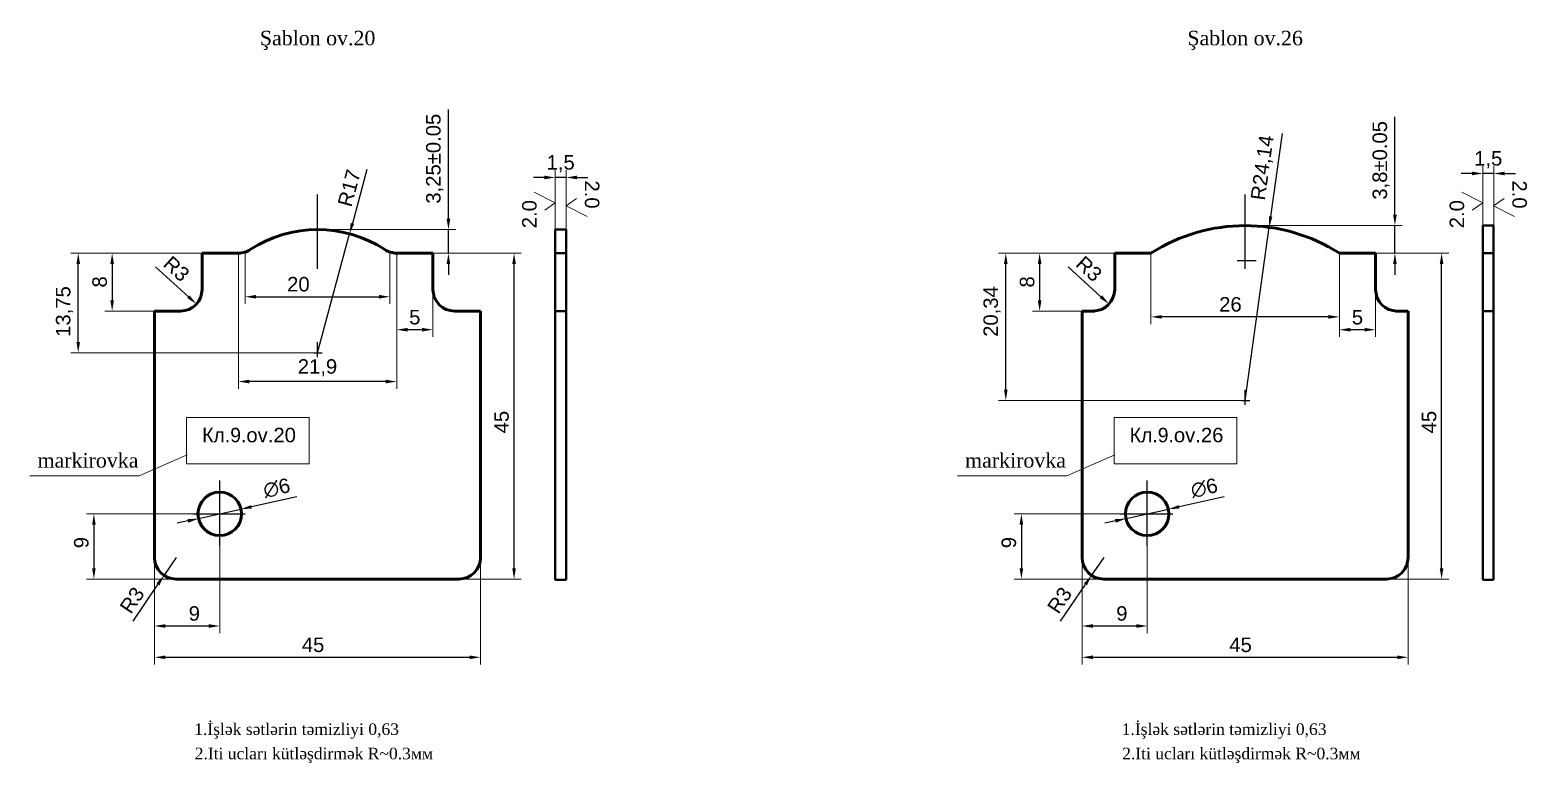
# Model space of a CAD drawing. Header units: millimetres. Extents: x 1526 to 31626, y -4643 to 9189.
# Drawn here: x 10446.9 to 10653.6, y 8893 to 8994.2 of the extents above; entities that cross this region are included whole.
import ezdxf

# ---------------------------------------------------------------- set-up
doc = ezdxf.new("R2010")
doc.units = ezdxf.units.MM
for name, color, linetype, lineweight in [('контурная', 7, 'Continuous', 50), ('размерные', 7, 'Continuous', 25), ('тонкая', 7, 'Continuous', 20)]:
    doc.layers.add(name, color=color, linetype=linetype, lineweight=lineweight)
doc.layers.add('осевая', color=4, linetype='Continuous')
doc.styles.get("Standard").update_dxf_attribs({"font": 'arial.ttf'})
doc.dimstyles.new('s1v4', dxfattribs={"dimtxt": 4, "dimasz": 1.5, "dimexe": 1, "dimexo": 0, "dimgap": 0.7, "dimtad": 1, "dimtxsty": 'Standard', "dimcen": 1, "dimadec": 0, "dimazin": 0, "dimtfac": 1, "dimtix": 1, "dimtmove": 0, "dimatfit": 3, "dimfxl": 1, "dimlwd": -1, "dimlwe": 20, "dimarcsym": 0})

# ---------------------------------------------------------------- blocks, each defined once
blk = doc.blocks.new('*D2391')
at = {"layer": 'Defpoints', "color": 0, "transparency": 16777216}
for p in [(10476.64, 8963.37), (10496.63, 8963.37), (10496.63, 8957.35)]:
    blk.add_point(p, dxfattribs=at)
at = {"layer": 'размерные', "color": 0, "lineweight": 20, "transparency": 16777216}
for p, q in [((10476.64, 8963.37), (10476.64, 8956.35)), ((10496.63, 8963.37), (10496.63, 8956.35))]:
    blk.add_line(p, q, dxfattribs=at)
at = {"layer": 'размерные', "color": 0, "transparency": 16777216}
blk.add_line((10478.14, 8957.35), (10495.13, 8957.35), dxfattribs=at)
for points in [[(10478.14, 8957.6), (10478.14, 8957.1), (10476.64, 8957.35)], [(10495.13, 8957.6), (10495.13, 8957.1), (10496.63, 8957.35)]]:
    blk.add_solid(points, dxfattribs=at)
at = {"layer": 'размерные', "color": 0, "transparency": 16777216, "insert": (10483.99, 8959.07), "char_height": 2, "attachment_point": 5}
blk.add_mtext('20', dxfattribs=at)
blk = doc.blocks.new('*D2392')
at = {"layer": 'Defpoints', "color": 0, "transparency": 16777216}
for p in [(10476.01, 8963.37), (10458.29, 8955.37), (10464.13, 8955.37)]:
    blk.add_point(p, dxfattribs=at)
at = {"layer": 'размерные', "color": 0, "lineweight": 20, "transparency": 16777216}
for p, q in [((10476.01, 8963.37), (10457.29, 8963.37)), ((10464.13, 8955.37), (10457.29, 8955.37))]:
    blk.add_line(p, q, dxfattribs=at)
at = {"layer": 'размерные', "color": 0, "transparency": 16777216}
blk.add_line((10458.29, 8961.87), (10458.29, 8956.87), dxfattribs=at)
for points in [[(10458.04, 8961.87), (10458.54, 8961.87), (10458.29, 8963.37)], [(10458.04, 8956.87), (10458.54, 8956.87), (10458.29, 8955.37)]]:
    blk.add_solid(points, dxfattribs=at)
at = {"layer": 'размерные', "color": 0, "transparency": 16777216, "insert": (10456.57, 8959.4), "char_height": 2, "attachment_point": 5, "rotation": 90}
blk.add_mtext('8', dxfattribs=at)
blk = doc.blocks.new('*D2393')
at = {"layer": 'Defpoints', "color": 0, "transparency": 16777216}
for p in [(10464.13, 8922.95), (10473.13, 8922.95), (10464.13, 8911.89)]:
    blk.add_point(p, dxfattribs=at)
at = {"layer": 'размерные', "color": 0, "lineweight": 20, "transparency": 16777216}
for p, q in [((10464.13, 8922.95), (10464.13, 8910.89)), ((10473.13, 8922.95), (10473.13, 8910.89))]:
    blk.add_line(p, q, dxfattribs=at)
at = {"layer": 'размерные', "color": 0, "transparency": 16777216}
blk.add_line((10471.63, 8911.89), (10465.63, 8911.89), dxfattribs=at)
for points in [[(10465.63, 8912.14), (10465.63, 8911.64), (10464.13, 8911.89)], [(10471.63, 8912.14), (10471.63, 8911.64), (10473.13, 8911.89)]]:
    blk.add_solid(points, dxfattribs=at)
at = {"layer": 'размерные', "color": 0, "transparency": 16777216, "insert": (10469.63, 8913.61), "char_height": 2, "attachment_point": 5}
blk.add_mtext('9', dxfattribs=at)
blk = doc.blocks.new('*D2394')
at = {"layer": 'Defpoints', "color": 0, "transparency": 16777216}
for p in [(10476.06, 8928.02), (10470.21, 8926.72)]:
    blk.add_point(p, dxfattribs=at)
at = {"layer": 'размерные', "color": 0, "transparency": 16777216}
for p, q in [((10470.21, 8926.72), (10476.06, 8928.02)), ((10483.76, 8929.72), (10477.53, 8928.34)), ((10468.74, 8926.4), (10467.28, 8926.07))]:
    blk.add_line(p, q, dxfattribs=at)
for points in [[(10477.47, 8928.58), (10477.58, 8928.1), (10476.06, 8928.02)], [(10468.69, 8926.64), (10468.79, 8926.15), (10470.21, 8926.72)]]:
    blk.add_solid(points, dxfattribs=at)
at = {"layer": 'размерные', "color": 0, "transparency": 16777216, "insert": (10481, 8930.93), "char_height": 2, "attachment_point": 5, "rotation": 12.461}
blk.add_mtext('∅6', dxfattribs=at)
blk = doc.blocks.new('*D2395')
at = {"layer": 'Defpoints', "color": 0, "transparency": 16777216}
for p in [(10464.13, 8922.95), (10509.13, 8921.37), (10509.13, 8907.57)]:
    blk.add_point(p, dxfattribs=at)
at = {"layer": 'размерные', "color": 0, "lineweight": 20, "transparency": 16777216}
for p, q in [((10464.13, 8922.95), (10464.13, 8906.57)), ((10509.13, 8921.37), (10509.13, 8906.57))]:
    blk.add_line(p, q, dxfattribs=at)
at = {"layer": 'размерные', "color": 0, "transparency": 16777216}
blk.add_line((10465.63, 8907.57), (10507.63, 8907.57), dxfattribs=at)
for points in [[(10465.63, 8907.82), (10465.63, 8907.32), (10464.13, 8907.57)], [(10507.63, 8907.82), (10507.63, 8907.32), (10509.13, 8907.57)]]:
    blk.add_solid(points, dxfattribs=at)
at = {"layer": 'размерные', "color": 0, "transparency": 16777216, "insert": (10486.02, 8909.28), "char_height": 2, "attachment_point": 5}
blk.add_mtext('45', dxfattribs=at)
blk = doc.blocks.new('*D2396')
at = {"layer": 'Defpoints', "color": 0, "transparency": 16777216}
for p in [(10469.41, 8927.37), (10455.77, 8918.37), (10469.41, 8918.37)]:
    blk.add_point(p, dxfattribs=at)
at = {"layer": 'размерные', "color": 0, "lineweight": 20, "transparency": 16777216}
for p, q in [((10469.41, 8927.37), (10454.77, 8927.37)), ((10469.41, 8918.37), (10454.77, 8918.37))]:
    blk.add_line(p, q, dxfattribs=at)
at = {"layer": 'размерные', "color": 0, "transparency": 16777216}
blk.add_line((10455.77, 8925.87), (10455.77, 8919.87), dxfattribs=at)
for points in [[(10455.52, 8925.87), (10456.02, 8925.87), (10455.77, 8927.37)], [(10455.52, 8919.87), (10456.02, 8919.87), (10455.77, 8918.37)]]:
    blk.add_solid(points, dxfattribs=at)
at = {"layer": 'размерные', "color": 0, "transparency": 16777216, "insert": (10454.04, 8923.4), "char_height": 2, "attachment_point": 5, "rotation": 90}
blk.add_mtext('9', dxfattribs=at)
blk = doc.blocks.new('*D2397')
at = {"layer": 'Defpoints', "color": 0, "transparency": 16777216}
for p in [(10499.07, 8963.37), (10513.76, 8963.37), (10506.13, 8918.37)]:
    blk.add_point(p, dxfattribs=at)
at = {"layer": 'размерные', "color": 0, "lineweight": 20, "transparency": 16777216}
for p, q in [((10499.07, 8963.37), (10514.76, 8963.37)), ((10506.13, 8918.37), (10514.76, 8918.37))]:
    blk.add_line(p, q, dxfattribs=at)
at = {"layer": 'размерные', "color": 0, "transparency": 16777216}
blk.add_line((10513.76, 8919.87), (10513.76, 8961.87), dxfattribs=at)
for points in [[(10513.51, 8961.87), (10514.01, 8961.87), (10513.76, 8963.37)], [(10513.51, 8919.87), (10514.01, 8919.87), (10513.76, 8918.37)]]:
    blk.add_solid(points, dxfattribs=at)
at = {"layer": 'размерные', "color": 0, "transparency": 16777216, "insert": (10512.04, 8940.04), "char_height": 2, "attachment_point": 5, "rotation": 90}
blk.add_mtext('45', dxfattribs=at)
blk = doc.blocks.new('*D2398')
at = {"layer": 'Defpoints', "color": 0, "transparency": 16777216}
for p in [(10467.13, 8921.37), (10465.45, 8918.89)]:
    blk.add_point(p, dxfattribs=at)
at = {"layer": 'размерные', "color": 0, "transparency": 16777216}
for p, q in [((10467.13, 8921.37), (10465.45, 8918.89)), ((10461.17, 8912.57), (10464.61, 8917.64))]:
    blk.add_line(p, q, dxfattribs=at)
blk.add_solid([(10464.4, 8917.78), (10464.82, 8917.5), (10465.45, 8918.89)], dxfattribs=at)
at = {"layer": 'размерные', "color": 0, "transparency": 16777216, "insert": (10461.05, 8915.45), "char_height": 2, "attachment_point": 5, "rotation": 55.8772}
blk.add_mtext('R3', dxfattribs=at)
blk = doc.blocks.new('*D2399')
at = {"layer": 'Defpoints', "color": 0, "transparency": 16777216}
for p in [(10519.44, 8973.82), (10519.44, 8966.62), (10520.94, 8966.62)]:
    blk.add_point(p, dxfattribs=at)
at = {"layer": 'размерные', "color": 0, "transparency": 16777216}
for p, q in [((10517.94, 8973.82), (10516.44, 8973.82)), ((10520.94, 8973.82), (10519.44, 8973.82)), ((10522.44, 8973.82), (10523.94, 8973.82))]:
    blk.add_line(p, q, dxfattribs=at)
at = {"layer": 'размерные', "color": 0, "lineweight": 20, "transparency": 16777216}
for p, q in [((10519.44, 8966.62), (10519.44, 8974.82)), ((10520.94, 8966.62), (10520.94, 8974.82))]:
    blk.add_line(p, q, dxfattribs=at)
at = {"layer": 'размерные', "color": 0, "transparency": 16777216}
for points in [[(10517.94, 8974.07), (10517.94, 8973.57), (10519.44, 8973.82)], [(10522.44, 8974.07), (10522.44, 8973.57), (10520.94, 8973.82)]]:
    blk.add_solid(points, dxfattribs=at)
at = {"layer": 'размерные', "color": 0, "transparency": 16777216, "insert": (10520.19, 8975.72), "char_height": 2, "attachment_point": 5}
blk.add_mtext('1,5', dxfattribs=at)
blk = doc.blocks.new('*D2400')
at = {"layer": 'Defpoints', "color": 0, "transparency": 16777216}
for p in [(10497.56, 8963.37), (10502.56, 8958.37), (10497.56, 8952.8)]:
    blk.add_point(p, dxfattribs=at)
at = {"layer": 'размерные', "color": 0, "lineweight": 20, "transparency": 16777216}
for p, q in [((10497.56, 8963.37), (10497.56, 8951.8)), ((10502.56, 8958.37), (10502.56, 8951.8))]:
    blk.add_line(p, q, dxfattribs=at)
at = {"layer": 'размерные', "color": 0, "transparency": 16777216}
blk.add_line((10501.06, 8952.8), (10499.06, 8952.8), dxfattribs=at)
for points in [[(10499.06, 8953.05), (10499.06, 8952.55), (10497.56, 8952.8)], [(10501.06, 8953.05), (10501.06, 8952.55), (10502.56, 8952.8)]]:
    blk.add_solid(points, dxfattribs=at)
at = {"layer": 'размерные', "color": 0, "transparency": 16777216, "insert": (10500.06, 8954.52), "char_height": 2, "attachment_point": 5}
blk.add_mtext('5', dxfattribs=at)
blk = doc.blocks.new('*D2401')
at = {"layer": 'Defpoints', "color": 0, "transparency": 16777216}
for p in [(10486.63, 8966.62), (10499.07, 8963.37), (10504.7, 8963.37)]:
    blk.add_point(p, dxfattribs=at)
at = {"layer": 'размерные', "color": 0, "transparency": 16777216}
for p, q in [((10504.7, 8968.12), (10504.7, 8983.2)), ((10504.7, 8963.37), (10504.7, 8966.62)), ((10504.7, 8961.87), (10504.7, 8960.37))]:
    blk.add_line(p, q, dxfattribs=at)
at = {"layer": 'размерные', "color": 0, "lineweight": 20, "transparency": 16777216}
for p, q in [((10486.63, 8966.62), (10505.7, 8966.62)), ((10499.07, 8963.37), (10505.7, 8963.37))]:
    blk.add_line(p, q, dxfattribs=at)
at = {"layer": 'размерные', "color": 0, "transparency": 16777216}
for points in [[(10504.45, 8968.12), (10504.95, 8968.12), (10504.7, 8966.62)], [(10504.45, 8961.87), (10504.95, 8961.87), (10504.7, 8963.37)]]:
    blk.add_solid(points, dxfattribs=at)
at = {"layer": 'размерные', "color": 0, "transparency": 16777216, "insert": (10502.8, 8976.41), "char_height": 2, "attachment_point": 5, "rotation": 90}
blk.add_mtext('3,25%%P0.05', dxfattribs=at)
blk = doc.blocks.new('*D2402')
at = {"layer": 'Defpoints', "color": 0, "transparency": 16777216}
for p in [(10491.06, 8966.03), (10486.63, 8949.62)]:
    blk.add_point(p, dxfattribs=at)
at = {"layer": 'размерные', "color": 0, "transparency": 16777216}
for p, q in [((10493.45, 8974.9), (10491.45, 8967.48)), ((10486.63, 8949.62), (10491.06, 8966.03))]:
    blk.add_line(p, q, dxfattribs=at)
blk.add_solid([(10491.21, 8967.55), (10491.69, 8967.42), (10491.06, 8966.03)], dxfattribs=at)
at = {"layer": 'размерные', "color": 0, "transparency": 16777216, "insert": (10491, 8972.36), "char_height": 2, "attachment_point": 5, "rotation": 74.9182}
blk.add_mtext('R17', dxfattribs=at)
blk = doc.blocks.new('*D2403')
at = {"layer": 'Defpoints', "color": 0, "transparency": 16777216}
for p in [(10453.61, 8963.37), (10473.98, 8963.37), (10486.63, 8949.62)]:
    blk.add_point(p, dxfattribs=at)
at = {"layer": 'размерные', "color": 0, "lineweight": 20, "transparency": 16777216}
for p, q in [((10473.98, 8963.37), (10452.61, 8963.37)), ((10486.63, 8949.62), (10452.61, 8949.62))]:
    blk.add_line(p, q, dxfattribs=at)
at = {"layer": 'размерные', "color": 0, "transparency": 16777216}
blk.add_line((10453.61, 8951.12), (10453.61, 8961.87), dxfattribs=at)
for points in [[(10453.36, 8961.87), (10453.86, 8961.87), (10453.61, 8963.37)], [(10453.36, 8951.12), (10453.86, 8951.12), (10453.61, 8949.62)]]:
    blk.add_solid(points, dxfattribs=at)
at = {"layer": 'размерные', "color": 0, "transparency": 16777216, "insert": (10451.71, 8955.31), "char_height": 2, "attachment_point": 5, "rotation": 90}
blk.add_mtext('13,75', dxfattribs=at)
blk = doc.blocks.new('*D2404')
at = {"layer": 'Defpoints', "color": 0, "transparency": 16777216}
for p in [(10475.71, 8963.37), (10497.56, 8961.69), (10475.71, 8945.64)]:
    blk.add_point(p, dxfattribs=at)
at = {"layer": 'размерные', "color": 0, "lineweight": 20, "transparency": 16777216}
for p, q in [((10475.71, 8963.37), (10475.71, 8944.64)), ((10497.56, 8961.69), (10497.56, 8944.64))]:
    blk.add_line(p, q, dxfattribs=at)
at = {"layer": 'размерные', "color": 0, "transparency": 16777216}
blk.add_line((10496.06, 8945.64), (10477.21, 8945.64), dxfattribs=at)
for points in [[(10477.21, 8945.89), (10477.21, 8945.39), (10475.71, 8945.64)], [(10496.06, 8945.89), (10496.06, 8945.39), (10497.56, 8945.64)]]:
    blk.add_solid(points, dxfattribs=at)
at = {"layer": 'размерные', "color": 0, "transparency": 16777216, "insert": (10486.63, 8947.54), "char_height": 2, "attachment_point": 5}
blk.add_mtext('21,9', dxfattribs=at)
blk = doc.blocks.new('*D2405')
at = {"layer": 'Defpoints', "color": 0, "transparency": 16777216}
for p in [(10467.71, 8958.37), (10469.92, 8956.35)]:
    blk.add_point(p, dxfattribs=at)
at = {"layer": 'размерные', "color": 0, "transparency": 16777216}
blk.add_line((10464.29, 8961.49), (10468.81, 8957.36), dxfattribs=at)
blk.add_solid([(10468.98, 8957.54), (10468.64, 8957.17), (10469.92, 8956.35)], dxfattribs=at)
at = {"layer": 'размерные', "color": 0, "transparency": 16777216, "insert": (10467.16, 8961.2), "char_height": 2, "attachment_point": 5, "rotation": 317.605}
blk.add_mtext('R3', dxfattribs=at)
blk = doc.blocks.new('*D2406')
at = {"layer": 'Defpoints', "color": 0, "transparency": 16777216}
for p in [(10617.96, 8966.94), (10614.65, 8943.03)]:
    blk.add_point(p, dxfattribs=at)
at = {"layer": 'размерные', "color": 0, "transparency": 16777216}
for p, q in [((10619.75, 8979.87), (10618.16, 8968.43)), ((10614.65, 8943.03), (10617.96, 8966.94))]:
    blk.add_line(p, q, dxfattribs=at)
blk.add_solid([(10617.92, 8968.46), (10618.41, 8968.39), (10617.96, 8966.94)], dxfattribs=at)
at = {"layer": 'размерные', "color": 0, "transparency": 16777216, "insert": (10617.17, 8975.15), "char_height": 2, "attachment_point": 5, "rotation": 82.119}
blk.add_mtext('R24,14', dxfattribs=at)
blk = doc.blocks.new('*D2407')
at = {"layer": 'Defpoints', "color": 0, "transparency": 16777216}
for p in [(10598.71, 8963.37), (10586.29, 8955.37), (10592.14, 8955.37)]:
    blk.add_point(p, dxfattribs=at)
at = {"layer": 'размерные', "color": 0, "lineweight": 20, "transparency": 16777216}
for p, q in [((10598.71, 8963.37), (10585.29, 8963.37)), ((10592.14, 8955.37), (10585.29, 8955.37))]:
    blk.add_line(p, q, dxfattribs=at)
at = {"layer": 'размерные', "color": 0, "transparency": 16777216}
blk.add_line((10586.29, 8961.87), (10586.29, 8956.87), dxfattribs=at)
for points in [[(10586.04, 8961.87), (10586.54, 8961.87), (10586.29, 8963.37)], [(10586.04, 8956.87), (10586.54, 8956.87), (10586.29, 8955.37)]]:
    blk.add_solid(points, dxfattribs=at)
at = {"layer": 'размерные', "color": 0, "transparency": 16777216, "insert": (10584.57, 8959.4), "char_height": 2, "attachment_point": 5, "rotation": 90}
blk.add_mtext('8', dxfattribs=at)
blk = doc.blocks.new('*D2411')
at = {"layer": 'Defpoints', "color": 0, "transparency": 16777216}
for p in [(10592.14, 8922.95), (10601.14, 8922.95), (10592.14, 8911.89)]:
    blk.add_point(p, dxfattribs=at)
at = {"layer": 'размерные', "color": 0, "lineweight": 20, "transparency": 16777216}
for p, q in [((10592.14, 8922.95), (10592.14, 8910.89)), ((10601.14, 8922.95), (10601.14, 8910.89))]:
    blk.add_line(p, q, dxfattribs=at)
at = {"layer": 'размерные', "color": 0, "transparency": 16777216}
blk.add_line((10599.64, 8911.89), (10593.64, 8911.89), dxfattribs=at)
for points in [[(10593.64, 8912.14), (10593.64, 8911.64), (10592.14, 8911.89)], [(10599.64, 8912.14), (10599.64, 8911.64), (10601.14, 8911.89)]]:
    blk.add_solid(points, dxfattribs=at)
at = {"layer": 'размерные', "color": 0, "transparency": 16777216, "insert": (10597.64, 8913.61), "char_height": 2, "attachment_point": 5}
blk.add_mtext('9', dxfattribs=at)
blk = doc.blocks.new('*D2412')
at = {"layer": 'Defpoints', "color": 0, "transparency": 16777216}
for p in [(10604.07, 8928.02), (10598.21, 8926.72)]:
    blk.add_point(p, dxfattribs=at)
at = {"layer": 'размерные', "color": 0, "transparency": 16777216}
for p, q in [((10598.21, 8926.72), (10604.07, 8928.02)), ((10611.77, 8929.72), (10605.53, 8928.34)), ((10596.74, 8926.4), (10595.28, 8926.07))]:
    blk.add_line(p, q, dxfattribs=at)
for points in [[(10605.48, 8928.58), (10605.59, 8928.1), (10604.07, 8928.02)], [(10596.69, 8926.64), (10596.8, 8926.15), (10598.21, 8926.72)]]:
    blk.add_solid(points, dxfattribs=at)
at = {"layer": 'размерные', "color": 0, "transparency": 16777216, "insert": (10609, 8930.93), "char_height": 2, "attachment_point": 5, "rotation": 12.461}
blk.add_mtext('∅6', dxfattribs=at)
blk = doc.blocks.new('*D2413')
at = {"layer": 'Defpoints', "color": 0, "transparency": 16777216}
for p in [(10592.14, 8922.95), (10637.14, 8921.37), (10637.14, 8907.57)]:
    blk.add_point(p, dxfattribs=at)
at = {"layer": 'размерные', "color": 0, "lineweight": 20, "transparency": 16777216}
for p, q in [((10592.14, 8922.95), (10592.14, 8906.57)), ((10637.14, 8921.37), (10637.14, 8906.57))]:
    blk.add_line(p, q, dxfattribs=at)
at = {"layer": 'размерные', "color": 0, "transparency": 16777216}
blk.add_line((10593.64, 8907.57), (10635.64, 8907.57), dxfattribs=at)
for points in [[(10593.64, 8907.82), (10593.64, 8907.32), (10592.14, 8907.57)], [(10635.64, 8907.82), (10635.64, 8907.32), (10637.14, 8907.57)]]:
    blk.add_solid(points, dxfattribs=at)
at = {"layer": 'размерные', "color": 0, "transparency": 16777216, "insert": (10614.02, 8909.28), "char_height": 2, "attachment_point": 5}
blk.add_mtext('45', dxfattribs=at)
blk = doc.blocks.new('*D2414')
at = {"layer": 'Defpoints', "color": 0, "transparency": 16777216}
for p in [(10597.42, 8927.37), (10583.77, 8918.37), (10597.42, 8918.37)]:
    blk.add_point(p, dxfattribs=at)
at = {"layer": 'размерные', "color": 0, "lineweight": 20, "transparency": 16777216}
for p, q in [((10597.42, 8927.37), (10582.77, 8927.37)), ((10597.42, 8918.37), (10582.77, 8918.37))]:
    blk.add_line(p, q, dxfattribs=at)
at = {"layer": 'размерные', "color": 0, "transparency": 16777216}
blk.add_line((10583.77, 8925.87), (10583.77, 8919.87), dxfattribs=at)
for points in [[(10583.52, 8925.87), (10584.02, 8925.87), (10583.77, 8927.37)], [(10583.52, 8919.87), (10584.02, 8919.87), (10583.77, 8918.37)]]:
    blk.add_solid(points, dxfattribs=at)
at = {"layer": 'размерные', "color": 0, "transparency": 16777216, "insert": (10582.05, 8923.4), "char_height": 2, "attachment_point": 5, "rotation": 90}
blk.add_mtext('9', dxfattribs=at)
blk = doc.blocks.new('*D2415')
at = {"layer": 'Defpoints', "color": 0, "transparency": 16777216}
for p in [(10633.79, 8963.37), (10641.76, 8963.37), (10634.14, 8918.37)]:
    blk.add_point(p, dxfattribs=at)
at = {"layer": 'размерные', "color": 0, "lineweight": 20, "transparency": 16777216}
for p, q in [((10633.79, 8963.37), (10642.76, 8963.37)), ((10634.14, 8918.37), (10642.76, 8918.37))]:
    blk.add_line(p, q, dxfattribs=at)
at = {"layer": 'размерные', "color": 0, "transparency": 16777216}
blk.add_line((10641.76, 8919.87), (10641.76, 8961.87), dxfattribs=at)
for points in [[(10641.51, 8961.87), (10642.01, 8961.87), (10641.76, 8963.37)], [(10641.51, 8919.87), (10642.01, 8919.87), (10641.76, 8918.37)]]:
    blk.add_solid(points, dxfattribs=at)
at = {"layer": 'размерные', "color": 0, "transparency": 16777216, "insert": (10640.04, 8940.04), "char_height": 2, "attachment_point": 5, "rotation": 90}
blk.add_mtext('45', dxfattribs=at)
blk = doc.blocks.new('*D2416')
at = {"layer": 'Defpoints', "color": 0, "transparency": 16777216}
for p in [(10595.14, 8921.37), (10593.45, 8918.89)]:
    blk.add_point(p, dxfattribs=at)
at = {"layer": 'размерные', "color": 0, "transparency": 16777216}
for p, q in [((10595.14, 8921.37), (10593.45, 8918.89)), ((10589.18, 8912.57), (10592.61, 8917.64))]:
    blk.add_line(p, q, dxfattribs=at)
blk.add_solid([(10592.41, 8917.78), (10592.82, 8917.5), (10593.45, 8918.89)], dxfattribs=at)
at = {"layer": 'размерные', "color": 0, "transparency": 16777216, "insert": (10589.05, 8915.45), "char_height": 2, "attachment_point": 5, "rotation": 55.8772}
blk.add_mtext('R3', dxfattribs=at)
blk = doc.blocks.new('*D2417')
at = {"layer": 'Defpoints', "color": 0, "transparency": 16777216}
for p in [(10647.45, 8974.37), (10647.45, 8967.17), (10648.95, 8967.17)]:
    blk.add_point(p, dxfattribs=at)
at = {"layer": 'размерные', "color": 0, "lineweight": 20, "transparency": 16777216}
for p, q in [((10647.45, 8967.17), (10647.45, 8975.37)), ((10648.95, 8967.17), (10648.95, 8975.37))]:
    blk.add_line(p, q, dxfattribs=at)
at = {"layer": 'размерные', "color": 0, "transparency": 16777216}
for p, q in [((10645.95, 8974.37), (10644.45, 8974.37)), ((10648.95, 8974.37), (10647.45, 8974.37)), ((10650.45, 8974.37), (10651.95, 8974.37))]:
    blk.add_line(p, q, dxfattribs=at)
for points in [[(10645.95, 8974.62), (10645.95, 8974.12), (10647.45, 8974.37)], [(10650.45, 8974.62), (10650.45, 8974.12), (10648.95, 8974.37)]]:
    blk.add_solid(points, dxfattribs=at)
at = {"layer": 'размерные', "color": 0, "transparency": 16777216, "insert": (10648.2, 8976.27), "char_height": 2, "attachment_point": 5}
blk.add_mtext('1,5', dxfattribs=at)
blk = doc.blocks.new('*D2418')
at = {"layer": 'Defpoints', "color": 0, "transparency": 16777216}
for p in [(10627.65, 8959.91), (10632.65, 8958.37), (10627.65, 8952.8)]:
    blk.add_point(p, dxfattribs=at)
at = {"layer": 'размерные', "color": 0, "lineweight": 20, "transparency": 16777216}
for p, q in [((10627.65, 8959.91), (10627.65, 8951.8)), ((10632.65, 8958.37), (10632.65, 8951.8))]:
    blk.add_line(p, q, dxfattribs=at)
at = {"layer": 'размерные', "color": 0, "transparency": 16777216}
blk.add_line((10631.15, 8952.8), (10629.15, 8952.8), dxfattribs=at)
for points in [[(10629.15, 8953.05), (10629.15, 8952.55), (10627.65, 8952.8)], [(10631.15, 8953.05), (10631.15, 8952.55), (10632.65, 8952.8)]]:
    blk.add_solid(points, dxfattribs=at)
at = {"layer": 'размерные', "color": 0, "transparency": 16777216, "insert": (10630.15, 8954.51), "char_height": 2, "attachment_point": 5}
blk.add_mtext('5', dxfattribs=at)
blk = doc.blocks.new('*D2419')
at = {"layer": 'Defpoints', "color": 0, "transparency": 16777216}
for p in [(10614.64, 8967.17), (10631.26, 8963.37), (10635.32, 8963.37)]:
    blk.add_point(p, dxfattribs=at)
at = {"layer": 'размерные', "color": 0, "transparency": 16777216}
for p, q in [((10635.32, 8968.67), (10635.32, 8982.2)), ((10635.32, 8963.37), (10635.32, 8967.17)), ((10635.32, 8961.87), (10635.32, 8960.37))]:
    blk.add_line(p, q, dxfattribs=at)
at = {"layer": 'размерные', "color": 0, "lineweight": 20, "transparency": 16777216}
for p, q in [((10614.64, 8967.17), (10636.32, 8967.17)), ((10631.26, 8963.37), (10636.32, 8963.37))]:
    blk.add_line(p, q, dxfattribs=at)
at = {"layer": 'размерные', "color": 0, "transparency": 16777216}
for points in [[(10635.07, 8968.67), (10635.57, 8968.67), (10635.32, 8967.17)], [(10635.07, 8961.87), (10635.57, 8961.87), (10635.32, 8963.37)]]:
    blk.add_solid(points, dxfattribs=at)
at = {"layer": 'размерные', "color": 0, "transparency": 16777216, "insert": (10633.42, 8976.18), "char_height": 2, "attachment_point": 5, "rotation": 90}
blk.add_mtext('3,8%%P0.05', dxfattribs=at)
blk = doc.blocks.new('*D2408')
at = {"layer": 'Defpoints', "color": 0, "transparency": 16777216}
for p in [(10581.62, 8963.37), (10597.55, 8963.37), (10614.2, 8943.03)]:
    blk.add_point(p, dxfattribs=at)
at = {"layer": 'размерные', "color": 0, "lineweight": 20, "transparency": 16777216}
for p, q in [((10597.55, 8963.37), (10580.62, 8963.37)), ((10614.2, 8943.03), (10580.62, 8943.03))]:
    blk.add_line(p, q, dxfattribs=at)
at = {"layer": 'размерные', "color": 0, "transparency": 16777216}
blk.add_line((10581.62, 8944.53), (10581.62, 8961.87), dxfattribs=at)
for points in [[(10581.37, 8961.87), (10581.87, 8961.87), (10581.62, 8963.37)], [(10581.37, 8944.53), (10581.87, 8944.53), (10581.62, 8943.03)]]:
    blk.add_solid(points, dxfattribs=at)
at = {"layer": 'размерные', "color": 0, "transparency": 16777216, "insert": (10579.72, 8955.31), "char_height": 2, "attachment_point": 5, "rotation": 90}
blk.add_mtext('20,34', dxfattribs=at)
blk = doc.blocks.new('*D2409')
at = {"layer": 'Defpoints', "color": 0, "transparency": 16777216}
for p in [(10601.65, 8963.37), (10627.65, 8963.37), (10601.65, 8954.57)]:
    blk.add_point(p, dxfattribs=at)
at = {"layer": 'размерные', "color": 0, "lineweight": 20, "transparency": 16777216}
for p, q in [((10601.65, 8963.37), (10601.65, 8953.57)), ((10627.65, 8963.37), (10627.65, 8953.57))]:
    blk.add_line(p, q, dxfattribs=at)
at = {"layer": 'размерные', "color": 0, "transparency": 16777216}
blk.add_line((10626.15, 8954.57), (10603.15, 8954.57), dxfattribs=at)
for points in [[(10603.15, 8954.82), (10603.15, 8954.32), (10601.65, 8954.57)], [(10626.15, 8954.82), (10626.15, 8954.32), (10627.65, 8954.57)]]:
    blk.add_solid(points, dxfattribs=at)
at = {"layer": 'размерные', "color": 0, "transparency": 16777216, "insert": (10612.62, 8956.29), "char_height": 2, "attachment_point": 5}
blk.add_mtext('26', dxfattribs=at)
blk = doc.blocks.new('*D2410')
at = {"layer": 'Defpoints', "color": 0, "transparency": 16777216}
for p in [(10593.65, 8958.37), (10595.86, 8956.35)]:
    blk.add_point(p, dxfattribs=at)
at = {"layer": 'размерные', "color": 0, "transparency": 16777216}
blk.add_line((10590.23, 8961.49), (10594.75, 8957.36), dxfattribs=at)
blk.add_solid([(10594.92, 8957.54), (10594.58, 8957.17), (10595.86, 8956.35)], dxfattribs=at)
at = {"layer": 'размерные', "color": 0, "transparency": 16777216, "insert": (10593.1, 8961.2), "char_height": 2, "attachment_point": 5, "rotation": 317.605}
blk.add_mtext('R3', dxfattribs=at)

msp = doc.modelspace()

# ---------------------------------------------------------------- linework, layer by layer
at = {"lineweight": 15}
for p, q in [((10519.44484, 8970.32934), (10516.55387, 8971.77582)), ((10647.44748, 8970.32934), (10644.55651, 8971.77582)), ((10517.99935, 8969.29615), (10519.44484, 8970.32934)), ((10522.39032, 8970.91864), (10520.94484, 8969.88544)), ((10520.94484, 8969.88544), (10523.83581, 8968.43897)), ((10646.002, 8969.29615), (10647.44748, 8970.32934)), ((10650.39297, 8970.91864), (10648.94748, 8969.88544)), ((10648.94748, 8969.88544), (10651.83845, 8968.43897)), ((10468.55441, 8940.66326), (10468.55441, 8934.25853)), ((10485.49895, 8940.66326), (10468.55441, 8940.66326)), ((10485.49895, 8934.25853), (10485.49895, 8940.66326)), ((10596.55705, 8940.66326), (10596.55705, 8934.25853)), ((10613.5016, 8940.66326), (10596.55705, 8940.66326)), ((10613.5016, 8934.25853), (10613.5016, 8940.66326)), ((10468.64299, 8935.51719), (10462.0304, 8932.62631)), ((10468.55441, 8934.25853), (10485.49895, 8934.25853)), ((10596.64564, 8935.51719), (10590.03304, 8932.62631)), ((10596.55705, 8934.25853), (10613.5016, 8934.25853)), ((10462.0304, 8932.62631), (10446.9456, 8932.62631)), ((10590.03304, 8932.62631), (10574.94824, 8932.62631))]:
    msp.add_line(p, q, dxfattribs=at)
at = {"lineweight": 40}
for p, q in [((10647.44748, 8967.16939), (10648.94748, 8967.16939)), ((10647.44748, 8967.16939), (10647.44748, 8918.28472)), ((10648.94748, 8967.16939), (10648.94748, 8918.28472)), ((10519.44484, 8966.61892), (10519.44484, 8918.28472)), ((10519.44484, 8966.61618), (10520.94484, 8966.61618)), ((10520.94484, 8966.61892), (10520.94484, 8918.28472)), ((10519.44484, 8963.36892), (10520.94484, 8963.36892)), ((10647.44748, 8963.36892), (10648.94748, 8963.36892)), ((10519.44484, 8955.36892), (10520.94484, 8955.36892)), ((10647.44748, 8955.36892), (10648.94748, 8955.36892)), ((10519.44484, 8918.28472), (10520.94484, 8918.28472)), ((10647.44748, 8918.28472), (10648.94748, 8918.28472))]:
    msp.add_line(p, q, dxfattribs=at)
at = {"layer": 'контурная'}
for p, q in [((10475.70597, 8963.36892), (10470.70534, 8963.36892)), ((10470.70534, 8963.36892), (10470.70534, 8958.36892)), ((10497.56346, 8963.36892), (10502.56409, 8963.36892)), ((10502.56409, 8963.36892), (10502.56409, 8958.36892)), ((10601.64586, 8963.36892), (10596.64524, 8963.36892)), ((10596.64524, 8963.36892), (10596.64524, 8958.36892)), ((10627.64966, 8963.3684), (10632.65029, 8963.3684)), ((10632.65029, 8963.3684), (10632.65029, 8958.3684)), ((10464.13471, 8921.36892), (10464.13471, 8955.36892)), ((10467.70534, 8955.36892), (10464.13471, 8955.36892)), ((10505.56409, 8955.36892), (10509.13471, 8955.36892)), ((10509.13471, 8921.36892), (10509.13471, 8955.36892)), ((10592.13736, 8921.36892), (10592.13736, 8955.36892)), ((10593.8998, 8955.36892), (10592.13736, 8955.36892)), ((10635.39492, 8955.36892), (10637.13736, 8955.36892)), ((10637.13736, 8921.36892), (10637.13736, 8955.36892)), ((10486.63471, 8918.36892), (10467.13471, 8918.36892)), ((10486.63471, 8918.36892), (10506.13471, 8918.36892)), ((10614.63736, 8918.36892), (10595.13736, 8918.36892)), ((10614.63736, 8918.36892), (10634.13736, 8918.36892))]:
    msp.add_line(p, q, dxfattribs=at)
for centre in [(10473.13471, 8927.36892), (10601.13736, 8927.36892)]:
    msp.add_circle(centre, 3, dxfattribs=at)
for centre, radius, start, end in [((10614.64736, 8943.03002), 24.13938, 57.409259, 122.590741), ((10486.63471, 8949.61892), 17, 56.8770598, 123.1229402), ((10475.70597, 8966.36892), 3, 270, 303.1229402), ((10497.56346, 8966.36892), 3, 236.8770598, 270), ((10467.70534, 8958.36892), 3, 270, 0), ((10505.56409, 8958.36892), 3, 180, 270), ((10593.64524, 8958.36892), 3, 270, 0), ((10635.65029, 8958.3684), 3, 180, 270), ((10467.13471, 8921.36892), 3, 180, 270), ((10506.13471, 8921.36892), 3, 270, 0), ((10595.13736, 8921.36892), 3, 180, 270), ((10634.13736, 8921.36892), 3, 270, 0)]:
    msp.add_arc(centre, radius, start, end, dxfattribs=at)
at = {"layer": 'осевая'}
for p, q in [((10486.63471, 8961.20192), (10486.63471, 8971.46055)), ((10614.63736, 8961.20192), (10614.63736, 8971.46055)), ((10613.57209, 8962.36892), (10616.17761, 8962.36892)), ((10486.63471, 8949.02854), (10486.63471, 8951.086)), ((10486.18408, 8949.61892), (10487.29605, 8949.61892)), ((10614.64736, 8942.43964), (10614.64736, 8944.49711)), ((10614.19673, 8943.03002), (10615.3087, 8943.03002)), ((10473.13471, 8922.94849), (10473.13471, 8931.96749)), ((10601.13736, 8922.94849), (10601.13736, 8931.96749)), ((10469.41383, 8927.36892), (10476.66441, 8927.36892)), ((10597.41647, 8927.36892), (10604.66706, 8927.36892))]:
    msp.add_line(p, q, dxfattribs=at)
at = {"layer": 'тонкая'}
for p, q in [((10648.94748, 8967.16939), (10647.44748, 8967.16939)), ((10520.94484, 8966.61892), (10519.44484, 8966.61892)), ((10476.0076, 8963.36892), (10476.63784, 8963.36892)), ((10497.26183, 8963.36892), (10496.63159, 8963.36892))]:
    msp.add_line(p, q, dxfattribs=at)
for start, end in [(124.4810974, 126.0188542), (53.9811458, 55.5189026)]:
    msp.add_arc((10486.63471, 8949.61892), 17, start, end, dxfattribs=at)

# ---------------------------------------------------------------- texts
at = {"lineweight": 15, "attachment_point": 5}
for s, insert, char_height in [('{\\fTimes New Roman|b0|i0|c238|p18;Şablon \\fTimes New Roman|b0|i0|c0|p18;ov.20}', (10486.64648, 8992.74522), 2), ('{\\fTimes New Roman|b0|i0|c238|p18;Şablon \\fTimes New Roman|b0|i0|c0|p18;ov.26}', (10614.64913, 8992.74522), 2), ('{\\fTxt|b0|i0|c204|p2;Кл.\\fTxt|b0|i0|c0|p2;9\\fTxt|b0|i0|c204|p2;.}ov.20', (10477.18704, 8938.23985), 2), ('{\\fTxt|b0|i0|c204|p2;Кл.\\fTxt|b0|i0|c0|p2;9\\fTxt|b0|i0|c204|p2;.}ov.26', (10605.18968, 8938.23985), 2), ('{\\fTimes New Roman|b0|i0|c204|p18;markirovka}', (10454.95846, 8934.74579), 2), ('{\\fTimes New Roman|b0|i0|c204|p18;markirovka}', (10582.9611, 8934.74579), 2), ('{\\fTimes New Roman|b0|i0|c0|p18;1.\\fTimes New Roman|b0|i0|c238|p18;İşlək sətlərin təmizliyi\\fTimes New Roman|b0|i0|c204|p18; 0,63}', (10483.7469, 8897.38207), 1.6), ('{\\fTimes New Roman|b0|i0|c0|p18;1.\\fTimes New Roman|b0|i0|c238|p18;İşlək sətlərin təmizliyi\\fTimes New Roman|b0|i0|c204|p18; 0,63}', (10611.74955, 8897.38207), 1.6), ('{\\fTimes New Roman|b0|i0|c0|p18;2\\fTimes New Roman|b0|i0|c204|p18;.\\fTimes New Roman|b0|i0|c0|p18;Iti uclar\\fTimes New Roman|b0|i0|c238|p18;ı kütləşdirmək\\fTimes New Roman|b0|i0|c204|p18; \\fTimes New Roman|b0|i0|c0|p18;R~0.3\\fTimes New Roman|b0|i0|c204|p18;мм}', (10486.12788, 8894.02484), 1.6), ('{\\fTimes New Roman|b0|i0|c0|p18;2\\fTimes New Roman|b0|i0|c204|p18;.\\fTimes New Roman|b0|i0|c0|p18;Iti uclar\\fTimes New Roman|b0|i0|c238|p18;ı kütləşdirmək\\fTimes New Roman|b0|i0|c204|p18; \\fTimes New Roman|b0|i0|c0|p18;R~0.3\\fTimes New Roman|b0|i0|c204|p18;мм}', (10614.13052, 8894.02484), 1.6)]:
    msp.add_mtext(s, dxfattribs=dict(at, insert=insert, char_height=char_height))
at = {"lineweight": 15, "char_height": 2, "attachment_point": 5}
for insert, rotation in [((10524.5098, 8971.46539), 270), ((10652.51245, 8971.46539), 270), ((10515.87987, 8968.7494), 90), ((10643.88252, 8968.7494), 90)]:
    msp.add_mtext('2.0', dxfattribs=dict(at, insert=insert, rotation=rotation))

# ---------------------------------------------------------------- dimensions: what is measured, and where the dimension line sits
at = {"layer": 'размерные'}
for base, p1, p2, picture, middle in [((10504.69961, 8963.36892), (10486.63471, 8966.61892), (10499.07413, 8963.36892), '*D2401', (10504.69961, 8976.40896)), ((10635.32449, 8963.36892), (10614.63713, 8967.16939), (10631.2594, 8963.36892), '*D2419', (10635.32449, 8976.18249))]:
    dim = msp.add_linear_dim(base=base, p1=p1, p2=p2, angle=90, text='<>%%P0.05', dimstyle='s1v4', override={"dimtxt": 2}, dxfattribs=at)
    dim.commit()
    dim.dimension.update_dxf_attribs({"geometry": picture, "text_midpoint": middle, "dimtype": 160})
for center, mpoint, picture, middle in [((10614.64736, 8943.03002), (10617.95726, 8966.9414), '*D2406', (10617.174, 8975.15378)), ((10486.63471, 8949.61892), (10491.05808, 8966.03336), '*D2402', (10490.99716, 8972.3565)), ((10467.13471, 8921.36892), (10465.45181, 8918.8854), '*D2398', (10461.04624, 8915.45337)), ((10595.13736, 8921.36892), (10593.45445, 8918.8854), '*D2416', (10589.04889, 8915.45337))]:
    dim = msp.add_radius_dim(center=center, mpoint=mpoint, dimstyle='s1v4', override={"dimtxt": 2}, dxfattribs=at)
    dim.commit()
    dim.dimension.update_dxf_attribs({"geometry": picture, "text_midpoint": middle})
for base, p1, p2, override, picture, middle in [((10647.44748, 8974.36629), (10648.94748, 8967.16939), (10647.44748, 8967.16939), {"dimtxt": 2}, '*D2417', (10648.19748, 8974.36629)), ((10519.44484, 8973.81581), (10520.94484, 8966.61892), (10519.44484, 8966.61892), {"dimtxt": 2}, '*D2399', (10520.19484, 8973.81581)), ((10496.63159, 8957.34842), (10476.63784, 8963.36892), (10496.63159, 8963.36892), {"dimtxt": 2, "dimdec": 1}, '*D2391', (10483.9931, 8957.34842)), ((10601.64505, 8954.57132), (10627.64966, 8963.3684), (10601.64505, 8963.3684), {"dimtxt": 2, "dimdec": 1}, '*D2409', (10612.61708, 8954.57132)), ((10464.13471, 8911.88535), (10473.13471, 8922.94849), (10464.13471, 8922.94849), {"dimtxt": 2}, '*D2393', (10469.63239, 8911.88535)), ((10509.13471, 8907.56591), (10464.13471, 8922.94849), (10509.13471, 8921.36892), {"dimtxt": 2}, '*D2395', (10486.01982, 8907.56591)), ((10592.13736, 8911.88535), (10601.13736, 8922.94849), (10592.13736, 8922.94849), {"dimtxt": 2}, '*D2411', (10597.63503, 8911.88535)), ((10637.13736, 8907.56591), (10592.13736, 8922.94849), (10637.13736, 8921.36892), {"dimtxt": 2}, '*D2413', (10614.02247, 8907.56591))]:
    dim = msp.add_linear_dim(base=base, p1=p1, p2=p2, dimstyle='s1v4', override=override, dxfattribs=at)
    dim.commit()
    dim.dimension.update_dxf_attribs({"geometry": picture, "text_midpoint": middle, "dimtype": 160})
for base, p1, p2, picture, middle in [((10453.61449, 8963.36892), (10486.63471, 8949.61892), (10473.98471, 8963.36892), '*D2403', (10453.61449, 8955.30623)), ((10458.28721, 8955.36892), (10476.0076, 8963.36892), (10464.13471, 8955.36892), '*D2392', (10458.28721, 8959.3988)), ((10513.75634, 8963.36892), (10506.13471, 8918.36892), (10499.07413, 8963.36892), '*D2397', (10513.75634, 8940.03659)), ((10581.61713, 8963.36892), (10614.19673, 8943.03002), (10597.54853, 8963.36892), '*D2408', (10581.61713, 8955.30623)), ((10586.28985, 8955.36892), (10598.70799, 8963.36892), (10592.13736, 8955.36892), '*D2407', (10586.28985, 8959.3988)), ((10641.75898, 8963.36892), (10634.13736, 8918.36892), (10633.79194, 8963.36892), '*D2415', (10641.75898, 8940.03659)), ((10455.76608, 8918.36892), (10469.41383, 8927.36892), (10469.41383, 8918.36892), '*D2396', (10455.76608, 8923.40372)), ((10583.76873, 8918.36892), (10597.41647, 8927.36892), (10597.41647, 8918.36892), '*D2414', (10583.76873, 8923.40372))]:
    dim = msp.add_linear_dim(base=base, p1=p1, p2=p2, angle=90, dimstyle='s1v4', override={"dimtxt": 2}, dxfattribs=at)
    dim.commit()
    dim.dimension.update_dxf_attribs({"geometry": picture, "text_midpoint": middle, "dimtype": 160})
for center, mpoint, picture, middle in [((10467.70534, 8958.36892), (10469.92088, 8956.3462), '*D2405', (10465.99749, 8959.92813)), ((10593.64524, 8958.36892), (10595.86078, 8956.3462), '*D2410', (10591.93739, 8959.92813))]:
    dim = msp.add_radius_dim(center=center, mpoint=mpoint, dimstyle='s1v4', override={"dimtxt": 2}, dxfattribs=at)
    dim.commit()
    dim.dimension.update_dxf_attribs({"geometry": picture, "text_midpoint": middle, "dimtype": 164})
for base, p1, p2, override, picture, middle in [((10475.70597, 8945.64241), (10497.56346, 8961.69336), (10475.70597, 8963.36892), {"dimtxt": 2, "dimdec": 1}, '*D2404', (10486.63471, 8947.54432)), ((10497.56346, 8952.79802), (10502.56409, 8958.36892), (10497.56346, 8963.36892), {"dimtxt": 2}, '*D2400', (10500.06377, 8954.51508)), ((10627.64966, 8952.7975), (10632.65029, 8958.3684), (10627.64966, 8959.91113), {"dimtxt": 2}, '*D2418', (10630.14998, 8954.51456))]:
    dim = msp.add_linear_dim(base=base, p1=p1, p2=p2, dimstyle='s1v4', override=override, dxfattribs=at)
    dim.commit()
    dim.dimension.update_dxf_attribs({"geometry": picture, "text_midpoint": middle})
for p1, p2, picture, middle in [((10470.20539, 8926.72159), (10476.06404, 8928.01624), '*D2394', (10480.99522, 8930.92589)), ((10598.20803, 8926.72159), (10604.06669, 8928.01624), '*D2412', (10608.99786, 8930.92589))]:
    dim = msp.add_diameter_dim_2p(p1=p1, p2=p2, dimstyle='s1v4', override={"dimtxt": 2}, dxfattribs=at)
    dim.commit()
    dim.dimension.update_dxf_attribs({"geometry": picture, "text_midpoint": middle})

doc.saveas('drawing.dxf')
